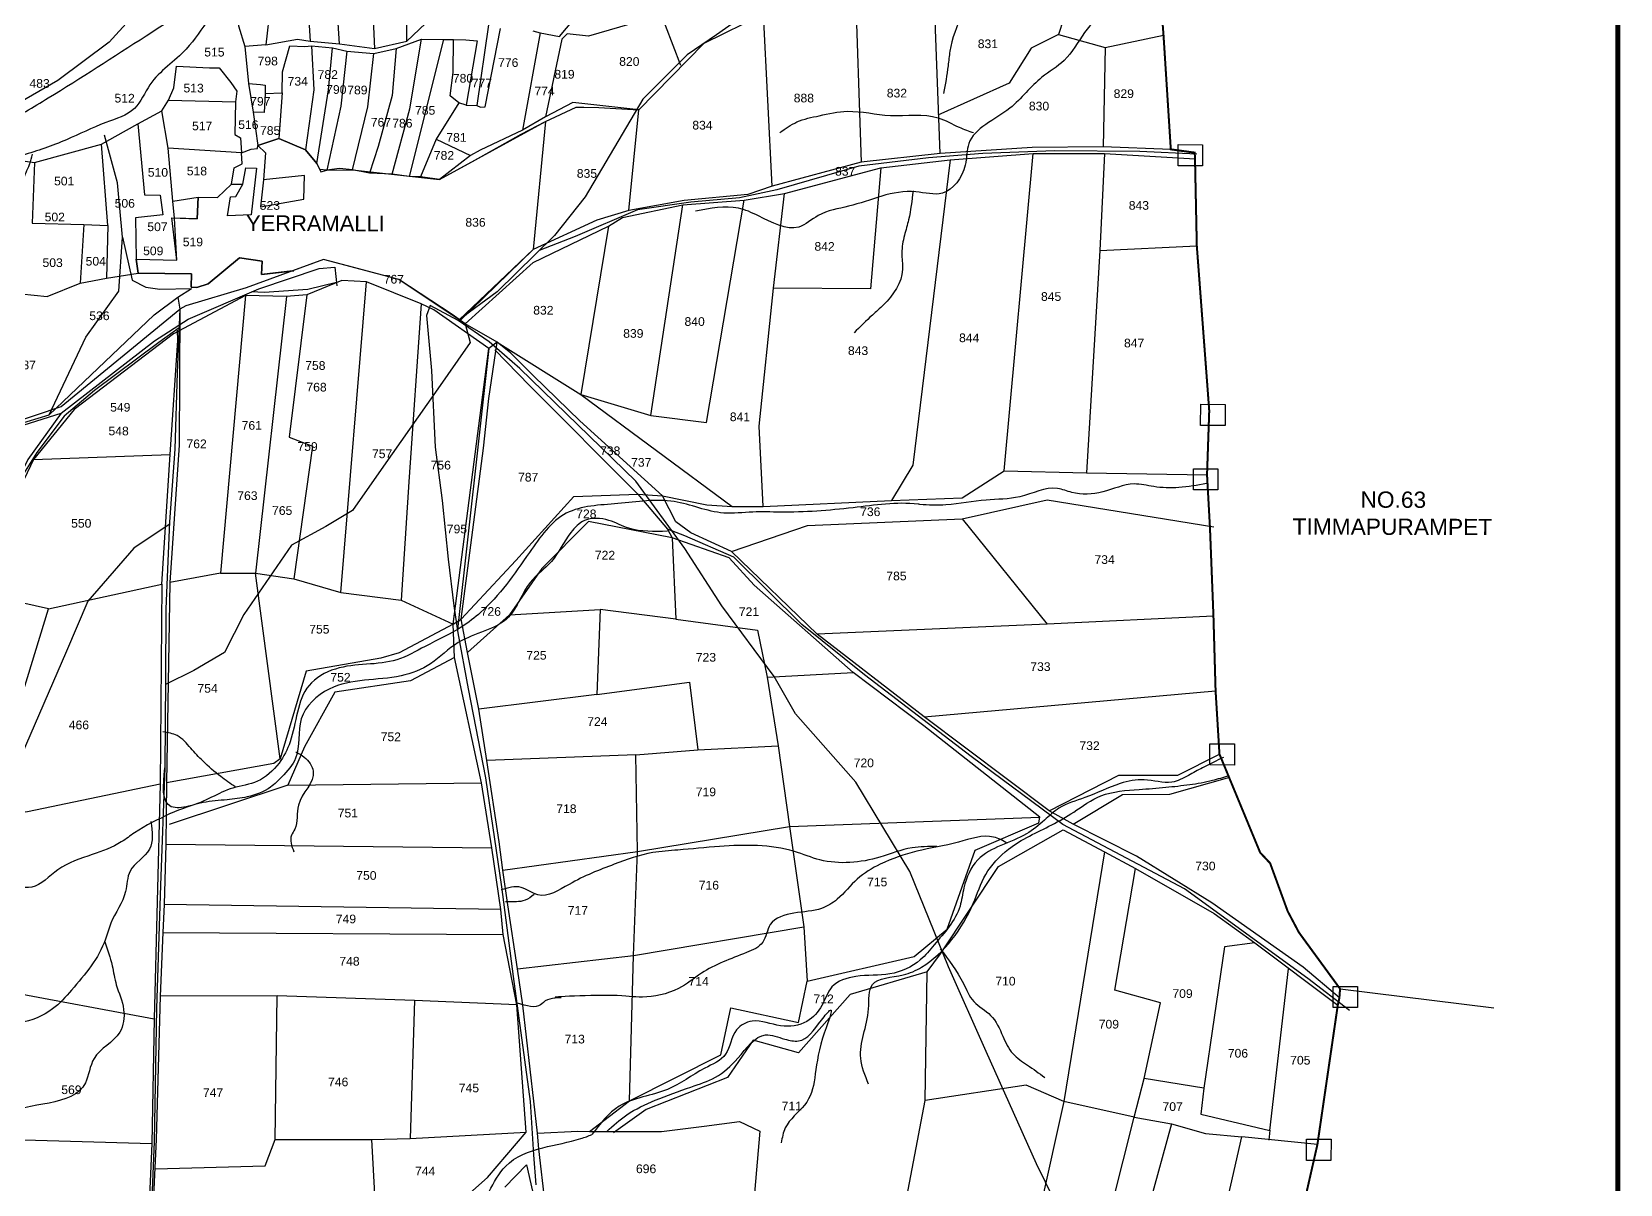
# Model space of a CAD drawing. Header units: inches. Extents: x 203305 to 209081, y 1595524 to 1601295.
# Drawn here: x 206705 to 209081, y 1597971 to 1599696 of the extents above; entities that cross this region are included whole.
import ezdxf

# ---------------------------------------------------------------- set-up
doc = ezdxf.new("R2010")
doc.units = ezdxf.units.IN
doc.header["$LTSCALE"] = 15
doc.header["$MEASUREMENT"] = 0
for name, color, linetype in [('BOUNDRY STONES', 240, 'Continuous'), ('PLOTS', 7, 'Continuous'), ('PLOTS NO', 7, 'Continuous'), ('ROADS', 1, 'Continuous'), ('STREAMS', 4, 'Continuous'), ('TEXT', 1, 'Continuous'), ('VILLAGE BOUNDRY', 5, 'Continuous')]:
    doc.layers.add(name, color=color, linetype=linetype)
doc.styles.get("Standard").update_dxf_attribs({"font": 'arial.ttf'})

msp = doc.modelspace()

# ---------------------------------------------------------------- linework, layer by layer
at = {"color": 5, "const_width": 7.28}
msp.add_lwpolyline([(203308.2, 1600797.1), (209077.4, 1600797.1), (209077.4, 1595528), (203308.2, 1595528)], close=True, dxfattribs=at)
at = {"layer": 'BOUNDRY STONES'}
for points in [[(208419.7, 1599526.8), (208456.3, 1599526.7), (208456.3, 1599495.1), (208419.6, 1599495.2)], [(208453.4, 1599138.2), (208490, 1599138.1), (208489.9, 1599106.5), (208453.3, 1599106.6)], [(208442.6, 1599041.9), (208479.2, 1599041.8), (208479.2, 1599010.2), (208442.5, 1599010.3)], [(208467.2, 1598630.1), (208503.8, 1598630), (208503.8, 1598598.4), (208467.1, 1598598.5)], [(208651.5, 1598267.1), (208688.1, 1598267), (208688, 1598235.4), (208651.4, 1598235.5)], [(208611.7, 1598038.5), (208648.4, 1598038.4), (208648.3, 1598006.8), (208611.7, 1598006.9)]]:
    msp.add_lwpolyline(points, close=True, dxfattribs=at)
at = {"layer": 'PLOTS'}
for points in [[(208208, 1600295.3), (208091.8, 1600168.1), (207951.7, 1600014), (207848.7, 1599961.2), (207704.6, 1599956.5), (207676.9, 1599953.1), (207594.7, 1599925.7), (207495.2, 1599909.3), (207442.2, 1599914.5), (207370.9, 1599921.8), (207310.9, 1599925.2), (207144, 1599912.4), (207095.9, 1599835.5), (207088.7, 1599824.9), (207080.2, 1599813.9), (207068, 1599790.1), (207055, 1599676.3), (207023.4, 1599673.8)], [(207025.7, 1599986.7), (207023.4, 1599931.1), (207015.8, 1599759.6), (207013.9, 1599704.6), (207023.4, 1599673.8), (207028.8, 1599618.3), (207035.8, 1599575.2), (207042.9, 1599525.7), (207054.3, 1599514.7), (207051.6, 1599474.1), (207046.7, 1599433.7), (207111.5, 1599445.3), (207112.5, 1599480.7), (207051.6, 1599474.1)], [(207671.5, 1599903.1), (207694.2, 1599855), (207721.4, 1599723.2), (207615, 1599711.6), (207537.4, 1599689.3), (207505.6, 1599692.6), (207497.8, 1599684.6), (207473.1, 1599568.4)], [(207266, 1599681.5), (207265.1, 1599846.2)], [(207894.3, 1599856), (207899.1, 1599788.7), (207936, 1599782.1), (207945.4, 1599500.5)], [(207112.4, 1599823.2), (207121, 1599681.5)], [(207165, 1599677.4), (207155.4, 1599824.9)], [(207210.6, 1599823.9), (207217.4, 1599670.7)], [(207454.4, 1599697.1), (207465.5, 1599694.2), (207494.3, 1599688.4), (207552.3, 1599757.9)], [(207799.2, 1599721.9), (207710.3, 1599678.1), (207612.7, 1599579), (207514.4, 1599590), (207473.1, 1599568.4), (207438.7, 1599548.6), (207375.3, 1599518.4), (207361.2, 1599510.5), (207314.8, 1599474.5), (207286.3, 1599478.5), (207269.1, 1599479.2), (207243.7, 1599482.6), (207210.1, 1599484.3), (207184.3, 1599489.3), (207165.1, 1599491.2), (207146, 1599488.8), (207135.6, 1599489.7), (207131.3, 1599498.5), (207114.4, 1599519.2), (207074.3, 1599535.8), (207042.9, 1599525.7)], [(207812.2, 1599464.7), (207799.2, 1599721.9)], [(208063.5, 1599513.4), (208055.9, 1599725.6), (207932.3, 1599716.8)], [(208255.7, 1599737.5), (208240.6, 1599691.4), (208310.6, 1599672.2), (208397.8, 1599690.6)], [(207055, 1599676.3), (207102.1, 1599684.4), (207121, 1599681.5), (207165, 1599677.4), (207217.4, 1599670.7), (207266, 1599681.5), (207303.1, 1599716.8)], [(207387.9, 1599706.1), (207370.7, 1599585.4), (207376.1, 1599582.8), (207382.8, 1599583.5), (207406.1, 1599700.7)], [(207054, 1599603.5), (207079.5, 1599604.1), (207079.9, 1599635.8), (207090.6, 1599674.5), (207113.4, 1599673.5), (207123.4, 1599674.8), (207154.5, 1599671.4), (207176, 1599666.7), (207216.7, 1599663.3), (207249.9, 1599670.8), (207288, 1599684.6), (207320.5, 1599684.3), (207335.8, 1599684.2), (207354, 1599683.5), (207371.2, 1599682.2), (207354.7, 1599585.6), (207370.7, 1599585.4)], [(207123.4, 1599674.8), (207126.6, 1599608.6), (207114.4, 1599519.2)], [(207243.7, 1599482.6), (207270.2, 1599580.3), (207288, 1599684.6)], [(207320.5, 1599684.3), (207269.1, 1599479.2)], [(207354.7, 1599585.6), (207343.5, 1599589.2), (207330.6, 1599599.9), (207335.3, 1599634.6), (207335.8, 1599684.2)], [(207465.5, 1599694.2), (207438.7, 1599548.6)], [(208240.6, 1599691.4), (208199.9, 1599671.1), (208167, 1599618.6), (208060.3, 1599570.8)], [(208310.6, 1599672.2), (208307.3, 1599523.6)], [(207131.3, 1599498.5), (207148.4, 1599608.9), (207154.5, 1599671.4)], [(207176, 1599666.7), (207167.3, 1599584.2), (207146, 1599488.8)], [(207184.3, 1599489.3), (207207.7, 1599583.1), (207216.7, 1599663.3)], [(207249.9, 1599670.8), (207243.8, 1599600.4), (207222.8, 1599524.2), (207210.1, 1599484.3)], [(206691.5, 1599502.3), (206708.6, 1599500), (206809.3, 1599527.3), (206829.7, 1599538.8), (206863.3, 1599557.8), (206899.2, 1599577.5), (206909.5, 1599593.2), (206917.4, 1599611.9), (206921.1, 1599644.4), (206970.4, 1599641.7), (206984.9, 1599641.7), (207002.6, 1599619.9), (207011.4, 1599606.8), (207009.7, 1599590.7), (207008.4, 1599541.8), (207017, 1599536.9), (207018.4, 1599514.7), (207033, 1599519.8), (207042.5, 1599521), (207042.9, 1599525.7)], [(207028.8, 1599618.3), (207046.7, 1599616.7), (207053.7, 1599616), (207054, 1599603.5), (207052.3, 1599574.7), (207035.8, 1599575.2)], [(207079.5, 1599604.1), (207074.3, 1599535.8)], [(206861.1, 1599355.6), (206921.8, 1599354), (206918.5, 1599416.6), (206916, 1599442.2), (206908.7, 1599521.6), (206899.2, 1599577.5)], [(206909.5, 1599593.2), (207009.7, 1599590.7)], [(207343.5, 1599589.2), (207309.6, 1599534.9), (207286.3, 1599478.5)], [(207314.8, 1599474.5), (207368.3, 1599504), (207436.9, 1599542.3), (207473.1, 1599561.5), (207518.9, 1599582.6), (207530.8, 1599582.8), (207553.1, 1599582.5), (207612.7, 1599579)], [(207597.9, 1599428.4), (207612.7, 1599579)], [(206863.3, 1599557.8), (206873.4, 1599451.5), (206897, 1599451.4), (206900.9, 1599421.8), (206859.8, 1599417.4), (206861.1, 1599355.6), (206864, 1599334.4)], [(207473.1, 1599561.5), (207454.9, 1599369.7)], [(207309.6, 1599534.9), (207361.2, 1599510.5)], [(206708.6, 1599500), (206705.2, 1599409.2), (206782.5, 1599407.5), (206818.6, 1599406), (206809.3, 1599527.3)], [(207018.4, 1599514.7), (206908.7, 1599521.6)], [(206953.7, 1599448.2), (206982.8, 1599447.6), (207003.4, 1599467.6), (207007.5, 1599492.3), (207019.6, 1599497.8), (207018.4, 1599514.7)], [(208408.7, 1599519.7), (208307.3, 1599523.6), (208201.4, 1599522.7), (208063.5, 1599513.4), (207945.4, 1599500.5), (207812.2, 1599464.7), (207776, 1599452.4), (207680.5, 1599443), (207597.9, 1599428.4), (207550.2, 1599413.7), (207454.9, 1599369.7), (207344.1, 1599261.9)], [(207353.3, 1599258.4), (207454.7, 1599350.6), (207567.3, 1599405), (207588.6, 1599417.9), (207678.7, 1599436.9), (207770.7, 1599443.7), (207830.9, 1599453.4), (207975.1, 1599492.3), (208078.6, 1599503.8), (208202.9, 1599513.5), (208309.7, 1599513.6), (208444.9, 1599505.6)], [(208159.5, 1599038.5), (208202.9, 1599513.5)], [(208309.7, 1599513.6), (208302.7, 1599368.2), (208282.4, 1599035.6)], [(207003.4, 1599467.6), (207020.5, 1599467.7), (207025.1, 1599492.2), (207041.1, 1599491.7), (207032.9, 1599421.5), (206997.3, 1599420.1), (207001.9, 1599448.7), (207009.9, 1599449.2), (207020.5, 1599467.7)], [(207975.1, 1599492.3), (207959.6, 1599311), (207814.4, 1599312)], [(208078.6, 1599503.8), (208022.6, 1599047.2), (207990.9, 1598994.1)], [(206382, 1599481.5), (206378, 1599472), (206388.2, 1599413.1), (206411.2, 1599284.5), (206463.8, 1599278.6), (206595.9, 1599291.3), (206650, 1599305.6), (206669.6, 1599305.6), (206727.6, 1599299.4), (206777.2, 1599319.5), (206816.3, 1599327), (206864, 1599334.4), (206943.8, 1599333.6), (206943.4, 1599313.7), (206951.9, 1599313), (206968.5, 1599318.4), (207015.4, 1599357.3), (207049.5, 1599352.3), (207048.5, 1599332.4), (207097, 1599338)], [(206916, 1599442.2), (206953.7, 1599448.2), (206952.1, 1599415.6), (206918.5, 1599416.6)], [(207401, 1599231), (207526.1, 1599152.8), (207630.7, 1599121.4), (207713.9, 1599111.2), (207770.7, 1599443.7)], [(207630.7, 1599121.4), (207678.7, 1599436.9)], [(207799, 1598985.4), (207793, 1599105.4), (207814.4, 1599312), (207830.9, 1599453.4)], [(206782.5, 1599407.5), (206777.2, 1599319.5)], [(206818.6, 1599406), (206816.3, 1599327)], [(207567.3, 1599405), (207526.1, 1599152.8)], [(208302.7, 1599368.2), (208447.6, 1599375.4)], [(205523.5, 1598688.5), (205684.7, 1598757.2), (205742.6, 1598780.4), (205866.2, 1598821.7), (206030.7, 1598885.9), (206061.5, 1598898.9), (206077.3, 1598901), (206278, 1598949.5), (206351.9, 1598968.2), (206378.1, 1598970.1), (206441.5, 1598976.7), (206467.6, 1599022.8), (206516.5, 1599046.6), (206645.3, 1599092.5), (206748.5, 1599124.9), (206888.3, 1599233), (206938.5, 1599265.6), (207044.2, 1599311.2), (207134.5, 1599341.6), (207158.1, 1599343.6), (207161.1, 1599315.3)], [(207472.9, 1597942.5), (207463.4, 1598023.9), (207461.4, 1598047.4), (207439.5, 1598239.2), (207431.2, 1598293.7), (207417.1, 1598389.1), (207409.5, 1598441), (207404.2, 1598483.4), (207385.7, 1598605.2), (207373.7, 1598682.2), (207356.6, 1598767), (207347.3, 1598816.5), (207380.5, 1599072.8), (207388.5, 1599146.7), (207401, 1599231), (207353.3, 1599258.4), (207333.6, 1599272.4), (207254, 1599325.2), (207176.9, 1599345.6), (207141.1, 1599354.7), (207025.5, 1599312.6), (206935.4, 1599285.7), (206926.3, 1599280.8), (206925, 1599077.2), (206911.5, 1598871.4), (206906.5, 1598571.8), (206905.2, 1598480.1), (206902.9, 1598389.7), (206900.7, 1598347.7), (206896.8, 1598252.8), (206891, 1598038.3), (206882.5, 1597858.2)], [(207294, 1597899.7), (207386.5, 1597981.1), (207444.4, 1598049.2), (207430.2, 1598239.8), (207409.8, 1598345.1), (207406.5, 1598382.4), (207392.9, 1598474.4), (207377.5, 1598571.8), (207337.2, 1598759.1), (207335.3, 1598809.4), (207388.3, 1599221.9), (207306.3, 1599279.8), (207287.5, 1599288.4), (207205.7, 1599321.5), (207168.5, 1599323.7), (207116, 1599302.1), (207085.7, 1599299.6), (207024.6, 1599300.8), (206916.8, 1599243.5), (206768.4, 1599130.5), (206707.5, 1599055.7), (206679.4, 1598996.8)], [(207160.5, 1599320.4), (207117.5, 1599310), (207052.5, 1599305.7), (207033.6, 1599306.4)], [(207167.1, 1598856.8), (207205.7, 1599321.5)], [(207024.6, 1599300.8), (206987.1, 1598885.7), (206911.5, 1598871.4)], [(207085.7, 1599299.6), (207039.2, 1598885.4)], [(207116, 1599302.1), (207089.8, 1599088.8), (207124.8, 1599075.5), (207097, 1598877.2)], [(205526.3, 1598704.7), (205674.2, 1598768), (205752.5, 1598797.2), (206018.4, 1598902.7), (206062.5, 1598917.2), (206249.7, 1598959.8), (206326.9, 1598976.2), (206343.9, 1598977.6), (206393.6, 1598990.6), (206532.2, 1599068.2), (206673.6, 1599109.6), (206748.9, 1599134.8), (206926.3, 1599280.8)], [(207287.5, 1599288.4), (207268.6, 1599022.1), (207257.1, 1598845.1)], [(206172.1, 1597997.7), (206214.8, 1598029.3), (206220.2, 1598098.8), (206268.1, 1598096.8), (206328.9, 1598300.1), (206403.2, 1598284.4), (206462, 1598270.2), (206489.8, 1598358.1), (206553.6, 1598507.2), (206601.2, 1598593.6), (206653.7, 1598584.1), (206729.7, 1598832.1), (206899.5, 1598869.1), (206912, 1599063), (206923.1, 1599233.8), (206922.7, 1599248.9)], [(208660.9, 1598250), (208606.9, 1598295.9), (208470.1, 1598392), (208357.6, 1598462.2), (208262.5, 1598509.9), (208226.8, 1598530), (208039.7, 1598670.5), (207879.6, 1598794.1), (207751.4, 1598918.2), (207690.9, 1598945.8), (207668.1, 1598962.2), (207648.1, 1599001.4), (207524.4, 1599113.3), (207455.3, 1599180.8), (207421.3, 1599214.7), (207401, 1599231)], [(206987.1, 1598885.7), (207039.2, 1598885.4), (207097, 1598877.2), (207167.1, 1598856.8), (207257.1, 1598845.1), (207335.3, 1598809.4), (207347.3, 1598816.5), (207428.8, 1598904.6), (207515.7, 1599000.1), (207611.6, 1599003.8), (207449.3, 1599166.5), (207397.5, 1599219.5)], [(207526.1, 1599152.8), (207752.5, 1598985.5)], [(206748.5, 1599124.9), (206699, 1599055.4), (206641.1, 1598940), (206626.9, 1598918.3), (206567.2, 1598857.1), (206521.4, 1598793.2), (206438.2, 1598721.4), (206317.4, 1598631.6)], [(206707.5, 1599055.7), (206912, 1599063)], [(207611.6, 1599003.8), (207648.1, 1599001.4), (207714.5, 1598987.7), (207752.5, 1598985.5), (207799, 1598985.4), (207990.9, 1598994.1), (208096.4, 1598998.3), (208159.5, 1599038.5), (208282.4, 1599035.6), (208462.9, 1599032.7)], [(207611.6, 1599003.8), (207656, 1598951.6), (207662.7, 1598938.6), (207668.3, 1598816.8), (207554.8, 1598831.1), (207549.9, 1598703.9), (207688.8, 1598722.2)], [(207751.4, 1598918.2), (207865.4, 1598956.8), (208096.4, 1598966.6), (208223.7, 1598995.5), (208473.2, 1598954.8)], [(207662.7, 1598938.6), (207537.7, 1598963), (207467.9, 1598892.5), (207419.6, 1598823.2), (207356.6, 1598767)], [(208096.4, 1598966.6), (208223.9, 1598809)], [(207409.5, 1598441), (207610.9, 1598469.3), (207838.3, 1598506.7), (208212.7, 1598520.5), (208039.2, 1598657), (207933.6, 1598737.1), (207785.2, 1598867.5), (207747.9, 1598908.7), (207662.7, 1598938.6)], [(206729.7, 1598832.1), (206583.3, 1598864.9)], [(206899.5, 1598869.1), (206896.6, 1598569.9), (206888, 1598218.6), (206884.4, 1598032.1), (206876, 1597839.6), (206870.6, 1597749.4), (206859.4, 1597739.1), (206746.8, 1597743.2), (206715.6, 1597747.9), (206621.8, 1597755.4)], [(207076.3, 1598607.7), (207039.2, 1598885.4)], [(207419.6, 1598823.2), (207554.8, 1598831.1)], [(207668.3, 1598816.8), (207790.5, 1598800.4), (207804.9, 1598730), (207821.2, 1598627.2), (207838.3, 1598506.7), (207859.7, 1598356.3), (207864.8, 1598274.9)], [(208472.5, 1598821.1), (208223.9, 1598809), (207879.6, 1598794.1)], [(207335.3, 1598809.4), (207254.5, 1598766.4), (207227, 1598758.5), (207115, 1598738.9), (207076.3, 1598607.7), (207067.1, 1598600.9)], [(207337.2, 1598759.1), (207271.3, 1598724.3), (207158.2, 1598707.5), (207112.7, 1598625.7), (207087.9, 1598568.1), (206910.2, 1598509.4)], [(207688.8, 1598722.2), (207701.3, 1598621.2)], [(207804.9, 1598730), (207933.6, 1598737.1)], [(207549.9, 1598703.9), (207373.7, 1598682.2)], [(208039.7, 1598670.5), (208475.7, 1598709.5)], [(207599.1, 1598095.9), (207605.1, 1598313.2), (207610.9, 1598469.3), (207608.2, 1598613.7), (207701.3, 1598621.2), (207821.2, 1598627.2)], [(207608.2, 1598613.7), (207385.7, 1598605.2)], [(208226.8, 1598530), (208331.2, 1598583.2), (208419.1, 1598583.5), (208481.5, 1598614.7)], [(207067.1, 1598600.9), (206906.5, 1598571.8)], [(208262.5, 1598509.9), (208336.2, 1598554.5), (208407.4, 1598554.6), (208496.9, 1598580.1)], [(206896.6, 1598569.9), (206698.4, 1598528.6), (206553.6, 1598507.2)], [(207087.9, 1598568.1), (207377.5, 1598571.8)], [(207461.4, 1598047.4), (207521.5, 1598050.7), (207539.1, 1598050.1), (207599.1, 1598095.9), (207735.7, 1598164.8), (207750.5, 1598235), (207851.9, 1598213.2), (207864.8, 1598274.9), (208024.9, 1598312.1), (208074.1, 1598352.6), (208115.8, 1598470.9), (208211.3, 1598511.9), (208212.7, 1598520.5)], [(208029.9, 1597332.6), (208054.9, 1597461.5), (208059.3, 1597529.8), (208072.2, 1597629.2), (208118.2, 1597859.5), (208040.1, 1597874), (208000.3, 1597881.6), (208041.4, 1598096.3), (208044.1, 1598288.9), (208064.1, 1598315.9), (208151.1, 1598446.6), (208247.5, 1598501.3), (208309.4, 1598468.8), (208356.1, 1598443.8), (208473.4, 1598376.1), (208534.2, 1598332.5), (208658.5, 1598239.1)], [(206905.2, 1598480.1), (207392.9, 1598474.4)], [(208309.4, 1598468.8), (208248.7, 1598095.1), (208144.5, 1597624.9)], [(208239.5, 1597617.9), (208354.1, 1598071.4), (208368.8, 1598129.5), (208393.1, 1598242.6), (208324.8, 1598261.7), (208356.1, 1598443.8)], [(206318.4, 1598413.2), (206489.8, 1598358.1), (206669, 1598259.8), (206888, 1598218.6)], [(207406.5, 1598382.4), (206902.9, 1598389.7)], [(206900.7, 1598347.7), (207409.8, 1598345.1)], [(207431.2, 1598293.7), (207605.1, 1598313.2), (207859.7, 1598356.3)], [(208534.2, 1598332.5), (208489, 1598326.6), (208458.1, 1598114.9), (208453.4, 1598076.2), (208556.7, 1598051.7), (208584.6, 1598293.7)], [(208044.1, 1598288.9), (207929.2, 1598255.2), (207851.5, 1598167.7), (207783.9, 1598186.5), (207745.5, 1598130.7), (207623.9, 1598083), (207575.2, 1598048.3)], [(207430.2, 1598239.8), (207277.3, 1598246), (207071.9, 1598252.9), (206896.8, 1598252.8)], [(207068.7, 1598038.2), (207071.9, 1598252.9)], [(207277.3, 1598246), (207270.8, 1598039.5)], [(208458.1, 1598114.9), (208368.8, 1598129.5)], [(208354.1, 1598071.4), (208248.7, 1598095.1), (208192.1, 1598119.3), (208041.4, 1598096.3)], [(207539.1, 1598050.1), (207646.9, 1598049.9), (207710.8, 1598057.9), (207763.7, 1598065.1), (207793.8, 1598050.4), (207780.9, 1597899.9), (207790.1, 1597773.5), (207792, 1597662.4), (207780.8, 1597577.1), (207771.2, 1597548.7), (207723.4, 1597405.8), (207670.8, 1597420.9)], [(208409.8, 1598061.4), (208376.3, 1597939.7), (208298.4, 1597616.2)], [(208354.1, 1598071.4), (208409.8, 1598061.4), (208460.7, 1598047.2), (208514.9, 1598042.3)], [(206640.4, 1598039.3), (206884.4, 1598032.1)], [(207212.9, 1598038.3), (207220.4, 1597901.9), (207208.8, 1597880.2), (206882.5, 1597858.2)], [(206889.1, 1597994.4), (207054, 1597998.9), (207068.7, 1598038.2), (207212.9, 1598038.3), (207270.8, 1598039.5), (207444.4, 1598049.2)], [(208416.4, 1597608.4), (208514.9, 1598042.3)], [(208628, 1598030.5), (208514.9, 1598042.3)], [(208556.8, 1598052.1), (208555.5, 1598036.9)], [(207412.4, 1597967), (207444.9, 1598000.2), (207459, 1597939)]]:
    msp.add_lwpolyline(points, dxfattribs=at)
at = {"layer": 'PLOTS NO'}
msp.add_lwpolyline([(206982.8, 1599447.6), (207003.4, 1599467.6), (207007.5, 1599492.3), (207019.6, 1599497.8), (207018.4, 1599514.7), (207033, 1599519.8), (207042.5, 1599521), (207042.9, 1599525.7), (207074.3, 1599535.8), (207114.4, 1599519.2), (207131.3, 1599498.5), (207137.2, 1599486), (207146, 1599488.8), (207184.3, 1599489.3), (207314.8, 1599474.5), (207473.1, 1599561.5), (207454.9, 1599369.7), (207344.3, 1599264.8), (207254, 1599325.2), (207141.1, 1599354.7), (207094.6, 1599337.8), (207048.5, 1599332.4), (207049.5, 1599352.3), (207015.4, 1599357.3), (206968.5, 1599318.4), (206951.9, 1599313), (206943.4, 1599313.7), (206943.8, 1599333.6), (206943.8, 1599333.6), (206864, 1599334.4), (206861.1, 1599355.6), (206921.8, 1599354), (206914.2, 1599417), (206952.1, 1599415.6), (206953.7, 1599448.2), (206982.8, 1599447.6)], dxfattribs=at)
at = {"layer": 'ROADS'}
for points in [[(207700.5, 1600184.4), (207697.6, 1600036.1), (207708.7, 1599955.2), (207702.3, 1599897.9), (207682.1, 1599838.2), (207666.5, 1599780.5), (207653.5, 1599732), (207652.5, 1599705.3), (207675, 1599645.8)], [(206814.7, 1599975.1), (206877.5, 1599814.8), (206892.1, 1599793.9), (206903.8, 1599779.5), (206886.5, 1599752.9), (206820.5, 1599680.1), (206743.9, 1599622.8), (206668, 1599578.9), (206543.7, 1599514.1), (206460.9, 1599483.2), (206404, 1599454.3)], [(207779.6, 1599726.6), (207729.1, 1599691), (207685.3, 1599661.1), (207618.8, 1599595), (207532.7, 1599448.6), (207486.7, 1599391), (207400.8, 1599306.7), (207342.8, 1599263.7), (207300.9, 1599285.9), (207295.2, 1599271.2), (207302.9, 1599189), (207308.4, 1599074.1), (207318.9, 1598994.1), (207327.8, 1598906.3), (207336.1, 1598836.5), (207342.3, 1598796.5), (207357.4, 1598712.6), (207383.7, 1598579.3), (207407.2, 1598416.2), (207425, 1598281.8), (207450.1, 1598094.8), (207455.2, 1598015.3), (207458.7, 1597970.3)], [(206731, 1599122.7), (206785.4, 1599238.5), (206835.1, 1599307.6), (206840.6, 1599388.2), (206833.1, 1599469.8), (206813.7, 1599540.7)], [(208447.6, 1599512.6), (208362.3, 1599516.3), (208235.3, 1599517.4), (208127.5, 1599513.7), (208046.4, 1599507), (207941.8, 1599494.4), (207819.4, 1599459), (207763.5, 1599447), (207690.6, 1599440.9), (207610.8, 1599429), (207517.6, 1599389.5), (207463.6, 1599368.4)], [(206840.6, 1599388.2), (206855, 1599324.2), (206875.6, 1599313.7), (206896.3, 1599310.5), (206943.5, 1599311.5)], [(205170.7, 1598636.8), (205184.9, 1598659.6), (205246.6, 1598657.3), (205344.5, 1598663.4), (205489.4, 1598690.6), (205574, 1598715.1), (205725.5, 1598782.6), (205886.3, 1598840.9), (206049.9, 1598905.7), (206150, 1598930.7), (206308.2, 1598965.2), (206391.8, 1598977.2), (206475.7, 1599032.2), (206565.7, 1599072.5), (206731, 1599122.7), (206803.7, 1599191.6), (206887.9, 1599272.2), (206923.2, 1599298.3), (206943.5, 1599311.5)], [(206923.2, 1599298.3), (206926.3, 1599280.8), (206922.2, 1599185.9), (206918.7, 1599071.3), (206910.6, 1598962.2), (206905.5, 1598832.1), (206905, 1598727.1), (206904, 1598594.2), (206897.3, 1598418.5), (206891.2, 1598234.2), (206887.9, 1598035), (206882.9, 1597912.9), (206877.1, 1597800.3), (206872.6, 1597747.2), (206869.1, 1597738.2), (206781.9, 1597629), (206756.4, 1597586.5), (206699.9, 1597649.9)], [(206925.3, 1599252.4), (206895, 1599230.8), (206798.4, 1599159.1), (206753.3, 1599120.6), (206712.2, 1599066), (206682.6, 1599018.4), (206656.7, 1598959.1), (206629, 1598914.6), (206589.1, 1598873.8), (206556.6, 1598836.3), (206520.2, 1598786.2), (206463, 1598739.9), (206408.3, 1598693.9), (206320, 1598634.6)], [(207353.3, 1599258.4), (207360.6, 1599230.6), (207308.6, 1599156.5), (207230.7, 1599045.6), (207184.6, 1598979.1), (207144.6, 1598955.6), (207093.2, 1598927.6), (207021.9, 1598823.6), (206993.1, 1598767), (206947.2, 1598740), (206905, 1598719.1)], [(208472.8, 1597408.9), (208373.9, 1597612.4), (208350.4, 1597747.8), (208288.6, 1597837.2), (208207.9, 1598001.5), (208132.5, 1598169.8), (208076.2, 1598296.6), (208018.2, 1598439.3), (207937.3, 1598572.6), (207847.2, 1598675.3), (207815.4, 1598731), (207737.2, 1598836.9), (207681.5, 1598922.3), (207608.5, 1599023.1), (207434.8, 1599191.8), (207388.9, 1599231.6), (207342.8, 1599263.7)], [(207401, 1599231), (207388.3, 1599221.9), (207341.6, 1598801.4)], [(206910.2, 1598958.3), (206857.6, 1598922.8), (206788.4, 1598843.6), (206756.9, 1598768.7), (206689, 1598612.1), (206655.6, 1598550.7), (206636.2, 1598516), (206584.6, 1598390.5), (206562.2, 1598340.4), (206557.6, 1598313.6), (206580.4, 1598267.2), (206600.6, 1598206.7), (206576.6, 1598121.9), (206533.6, 1598038), (206467.1, 1598026.2), (206414.8, 1598007.5), (206384.3, 1597991.2), (206369, 1597935.4), (206348.7, 1597889.5), (206343, 1597877.1)], [(208676, 1598230.9), (208613.8, 1598279), (208429.1, 1598413.2), (208247.3, 1598509.3), (208110.2, 1598611.1), (207950.6, 1598733.6), (207856.8, 1598808.8), (207754.9, 1598909.6), (207681.9, 1598941.4), (207656, 1598951.6)]]:
    msp.add_lwpolyline(points, dxfattribs=at)
at = {"layer": 'STREAMS'}
for points in [[(208182.9, 1600292.6), (208157.2, 1600260.1), (208117.2, 1600219.1), (208014.2, 1600123.5), (207904.3, 1600040.6), (207853.5, 1600024.8), (207774.4, 1600006.6), (207720.4, 1599981), (207642.6, 1599966.5), (207551.3, 1599943.5), (207477.7, 1599922.9), (207398.1, 1599939), (207304, 1599939.7), (207226.8, 1599934.4), (207160.6, 1599923.5), (207115.8, 1599915), (207086.9, 1599858.2), (207059.8, 1599806.8), (206970.7, 1599715.4), (206935.7, 1599669.6), (206881.6, 1599616.4), (206858.3, 1599581), (206815.3, 1599559.7), (206756.5, 1599534.1), (206690.9, 1599511), (206633.3, 1599495.9), (206562, 1599470.7), (206460.8, 1599436.1), (206394.6, 1599414.8), (206383.5, 1599374.5), (206379.8, 1599350.6), (206369.9, 1599313.3), (206335.5, 1599278.5), (206266.8, 1599248), (206195, 1599204.6), (206163.1, 1599190), (206115.8, 1599161.3), (206091.9, 1599132), (206082, 1599091), (206078.2, 1599044.5), (206063.4, 1599017), (206037, 1598987.4), (206031.3, 1598936.6), (206041.1, 1598909.6), (206028.1, 1598870.5), (206009.7, 1598843), (205991.8, 1598789.8), (205974.6, 1598771.4), (205947.6, 1598773.3), (205921.9, 1598769.7), (205887.9, 1598721.1), (205876.2, 1598681.4), (205866.9, 1598641.6), (205841.1, 1598619.6), (205819.1, 1598629.5), (205786.6, 1598608.7), (205765.1, 1598588), (205718.5, 1598563.6), (205673.6, 1598560.3), (205614.7, 1598499.3), (205576.7, 1598489.6), (205542.9, 1598473.1)], [(203972.7, 1598365.9), (204022.7, 1598368.2), (204062.4, 1598389.4), (204121, 1598402.1), (204164.3, 1598419), (204245.5, 1598437.7), (204326.7, 1598461.3), (204363.4, 1598511.8), (204433.9, 1598606.4), (204471.9, 1598690.4), (204509.3, 1598773.2), (204534.5, 1598834.9), (204568.8, 1598890.3), (204602.5, 1598931.7), (204669.7, 1598986.4), (204726.7, 1599017), (204798.2, 1599071.7), (204872, 1599095.9), (204955, 1599104.2), (205055.7, 1599115), (205131.3, 1599106.8), (205208, 1599125.2), (205275.8, 1599182.3), (205322.3, 1599207.8), (205358.9, 1599230.3), (205430.9, 1599241.1), (205512.1, 1599259.8), (205603.6, 1599273.5), (205676.2, 1599283.7), (205732.4, 1599301.9), (205836.5, 1599347.5), (205929.8, 1599349.8), (206011.6, 1599373.3), (206122.6, 1599390.7), (206205.7, 1599413.7), (206302.7, 1599431.1), (206366.2, 1599446.8), (206445.9, 1599468.1), (206583.9, 1599511.1), (206662.1, 1599556), (206729.3, 1599596.6), (206876, 1599689.8), (206972.6, 1599769.4), (207014.2, 1599846.1), (207071.3, 1599926.7), (207095.8, 1599952.8), (207151.3, 1599980.7), (207234.4, 1600006.7), (207325.3, 1600018.7), (207399.1, 1600019.1), (207452.8, 1600019.6), (207498.6, 1600045.1), (207624, 1600076.7), (207713.8, 1600120.4), (207782.8, 1600164.1), (207825.6, 1600189), (207911.1, 1600227.2), (207942.2, 1600245.4), (208007, 1600269), (208022.9, 1600283.6)], [(208348.8, 1599927.7), (208283.5, 1599908.6), (208252.3, 1599904), (208227.7, 1599900.1), (208198.3, 1599867.6), (208161.7, 1599826.5), (208126.3, 1599772.8), (208096.9, 1599721.7), (208078.2, 1599666.6), (208075.5, 1599644.7), (208068.7, 1599603.5)], [(208390.3, 1599774.7), (208314.4, 1599730.4), (208279.8, 1599694.6), (208249.1, 1599652.8), (208215.8, 1599627.6), (208167.8, 1599581.2), (208106.5, 1599528.3), (208101, 1599495.9), (208067, 1599454.1), (208027.1, 1599456.2), (207926.7, 1599434.5), (207881.4, 1599420.7), (207852.1, 1599403.5), (207791.7, 1599420.2), (207761.8, 1599431.6), (207697.9, 1599427.1)], [(207823.9, 1599544.8), (207849.4, 1599560.7), (207882.8, 1599570), (207925, 1599576.6), (207989.2, 1599570.4), (208060.8, 1599566.9), (208092.2, 1599552.8), (208113.6, 1599544.7)], [(206615.2, 1598947), (206642.8, 1598983.5), (206645.4, 1599005.8), (206656.9, 1599025.3), (206662.3, 1599064.3), (206667.1, 1599120.7), (206644.6, 1599163.2), (206635.4, 1599200.4), (206654.2, 1599281), (206656.4, 1599334), (206678.4, 1599376.5), (206691.1, 1599429.5), (206691.9, 1599473.3), (206701.3, 1599497.2), (206705.9, 1599512.5)], [(208023.1, 1599457.5), (208016.4, 1599414.4), (208010.3, 1599391.1), (208006.3, 1599364.6), (208007.5, 1599340), (207978.8, 1599286.9), (207962.2, 1599271.7), (207934.8, 1599245.1)], [(208462.1, 1599019.8), (208420.7, 1599013.6), (208383.1, 1599015.1), (208353.7, 1599019), (208306.8, 1599007), (208260.6, 1599006.3), (208239.4, 1599012.1), (208182.8, 1598999.9), (208132.3, 1598994.9), (208072.4, 1598987.6), (208033.2, 1598988.5), (208030.6, 1598988.8), (207933.4, 1598983.5), (207824.6, 1598976.9), (207783.2, 1598977), (207739.8, 1598975.5), (207665.7, 1598992.7), (207581.5, 1598989.6), (207504.4, 1598975.2), (207449.1, 1598916.4), (207376.1, 1598826.7), (207348.1, 1598805.4), (207293.1, 1598775.9), (207251.1, 1598756), (207158.9, 1598742.1), (207119.6, 1598717.5), (207091.2, 1598633.1), (207074.6, 1598601.4), (207042.4, 1598574.1), (207005.6, 1598564), (206939.3, 1598536.7), (206913.5, 1598536), (206904, 1598594.2)], [(207655.6, 1598948.2), (207598.1, 1598952.8), (207568, 1598964.4), (207531.7, 1598964.4), (207511.3, 1598946.4), (207482, 1598903.1), (207450.5, 1598871.8), (207418, 1598819.9), (207342.6, 1598781.6), (207301.4, 1598749.9), (207257.1, 1598731.9), (207149.6, 1598712.1), (207107.9, 1598667.5), (207099.4, 1598608.7), (207078.9, 1598580.8), (207062.1, 1598565.4), (207027.1, 1598550.9), (206997, 1598546.5), (206961.1, 1598542.2), (206912.4, 1598526)], [(207009.1, 1598565.7), (206987.4, 1598581.1), (206960.9, 1598604.2), (206942.5, 1598623.7), (206922.3, 1598642.4), (206900.9, 1598648)], [(207099.8, 1598618), (207112.2, 1598610.4), (207125.9, 1598589.1), (207103.6, 1598538.6), (207098.2, 1598502.3), (207093.3, 1598493.5), (207096.8, 1598468.7)], [(208487.7, 1598609.9), (208456.3, 1598594.4), (208435, 1598582.7), (208410.4, 1598572.9), (208368.8, 1598576.4), (208333.1, 1598570.8), (208280.2, 1598549.7), (208241.4, 1598533.8), (208219.6, 1598515.9), (208192.8, 1598495.5), (208119.9, 1598456.6), (208099.1, 1598414.7), (208093.4, 1598387.2), (208054.8, 1598329.5), (208034, 1598306.8), (207988.6, 1598285.9), (207937.6, 1598282.1), (207901.8, 1598266.4), (207886.8, 1598238.6), (207864.4, 1598214.9), (207825, 1598208.2), (207782.2, 1598215.1), (207759.1, 1598202.3), (207742.7, 1598165.7), (207711.5, 1598144.7), (207655.7, 1598113), (207583.7, 1598088.1), (207542.8, 1598045.4)], [(207956.7, 1598120.8), (207944.8, 1598159.6), (207956.5, 1598233.7), (207962.2, 1598269.9), (208008.2, 1598284.3), (208036, 1598296.1), (208113, 1598391.2), (208131.9, 1598434.6), (208165.7, 1598472.5), (208230.5, 1598508.9), (208263.4, 1598528), (208304, 1598552.2), (208361.5, 1598561.9), (208401.2, 1598565.2), (208437, 1598569.3), (208471.1, 1598575.6), (208495.4, 1598582.8)], [(206911.8, 1598525.7), (206858.6, 1598497.1), (206838.7, 1598483.4), (206795.3, 1598464.5), (206743.9, 1598441.7), (206704.8, 1598415.7), (206663.7, 1598423.3), (206623.9, 1598441.5), (206605.4, 1598461.5), (206559.1, 1598492.1), (206506, 1598482.9), (206467.4, 1598456.1), (206410.7, 1598464.2), (206365.6, 1598469.6), (206344, 1598486.9), (206270.5, 1598502.6), (206256.8, 1598511.4), (206236.9, 1598518.1), (206206.4, 1598534.1)], [(206883.1, 1598513.8), (206880.8, 1598472.4), (206851.7, 1598439.5), (206845, 1598409.2), (206823, 1598361.7), (206815, 1598337.7), (206764.3, 1598261.8), (206735.8, 1598233.4), (206686.7, 1598213.1), (206652, 1598215.4), (206616.8, 1598235.5), (206592.4, 1598248.9), (206566.5, 1598257.4)], [(208164.6, 1598481.3), (208143.7, 1598490.7), (208091.1, 1598483), (208028.6, 1598469.5), (207974.1, 1598450.1), (207939.7, 1598427.9), (207909.7, 1598397.6), (207886.4, 1598384), (207845, 1598376.8), (207809.6, 1598359.8), (207798.3, 1598333.3), (207774.1, 1598317.8), (207706.6, 1598287), (207672.2, 1598264), (207618.3, 1598251.3), (207573.2, 1598253.6), (207493.8, 1598250.5), (207495.4, 1598250.5), (207476.5, 1598247.2), (207465.8, 1598239.5), (207431.5, 1598242.1)], [(208058.5, 1598476.3), (208021.6, 1598474.5), (207973.6, 1598460.6), (207883.9, 1598456.5), (207845.7, 1598469), (207733.7, 1598476.6), (207671.2, 1598471.2), (207633.7, 1598467.4), (207576, 1598449.9), (207508.7, 1598419.9), (207461.7, 1598404.1), (207436.8, 1598415.3), (207407, 1598411.5)], [(207456.1, 1598404.5), (207442.7, 1598396), (207429.8, 1598393.8), (207413.5, 1598393.5)], [(206814, 1598333.8), (206825, 1598298.2), (206831.2, 1598269.7), (206842.2, 1598232.7), (206836.3, 1598198.5), (206797.9, 1598159.4), (206784.9, 1598122.9), (206659.9, 1598074), (206610.4, 1598027.8), (206576.9, 1598000.3), (206545.7, 1597981.7), (206395.8, 1597964.2), (206369.5, 1597953.1), (206331.6, 1597917.1), (206302.6, 1597894.1), (206241.1, 1597881.7), (206182.3, 1597879.7), (206070.8, 1597896), (206033, 1597919.6), (205969.8, 1597937.6), (205888.3, 1597949.8), (205821.4, 1597945.5), (205769.4, 1597912.2), (205708, 1597907.5), (205684.8, 1597928.5), (205609.6, 1597948.7), (205587.8, 1597961.6), (205502.2, 1597942.7), (205458.6, 1597928.6), (205337.6, 1597953.4), (205300.3, 1597970.9), (205278, 1597979), (205234.4, 1597988.4), (205200.1, 1597995.6)], [(208063.7, 1598323.5), (208098.4, 1598271.7), (208114, 1598244.4), (208139.2, 1598223.9), (208157.5, 1598192.5), (208172.4, 1598166.6), (208194.2, 1598149.5), (208220.1, 1598131)], [(207564.9, 1598050.1), (207594.8, 1598075), (207637.5, 1598096.8), (207690.9, 1598116.6), (207727.4, 1598131.2), (207761.1, 1598159.9), (207802.6, 1598194.5), (207831.3, 1598188.3), (207851.8, 1598185.6), (207886, 1598216.7), (207899.4, 1598231.8), (207887.8, 1598189.5), (207860.6, 1598089.4), (207832, 1598055.4), (207826, 1598033.2)], [(206751.3, 1597614.7), (206885.2, 1597744.6), (206972.5, 1597807.8), (207054, 1597834.5), (207111.9, 1597862.8), (207121.7, 1597892.9), (207199.1, 1597904.9), (207251.2, 1597904.8), (207312.3, 1597912), (207362.1, 1597926.5), (207413.7, 1597998.2), (207469.2, 1598025.8), (207526.2, 1598039.5), (207542.8, 1598045.4)]]:
    msp.add_spline(points, degree=3, dxfattribs=at)
at = {"layer": 'VILLAGE BOUNDRY', "const_width": 3}
msp.add_lwpolyline([(208390.5, 1599785.1), (208397.8, 1599690.6), (208408.7, 1599519.7), (208444.5, 1599514.8), (208444.9, 1599505.6), (208447.6, 1599375.4), (208466.2, 1599128.6), (208462.9, 1599032.7), (208467.3, 1598953.3), (208472.5, 1598821.1), (208475.7, 1598709.5), (208481.5, 1598614.7), (208542.4, 1598467.4), (208557.3, 1598451.5), (208583.5, 1598379.8), (208600.3, 1598348), (208661.9, 1598263.6), (208660.9, 1598250), (208658.5, 1598239.1), (208628, 1598030.5), (208532, 1597607.9)], dxfattribs=at)
at = {"layer": 'VILLAGE BOUNDRY'}
msp.add_lwpolyline([(208661.9, 1598263.6), (208892.1, 1598235)], dxfattribs=at)

# ---------------------------------------------------------------- texts
at = {"layer": 'PLOTS NO'}
for s, height, p in [('831', 13, (208119.9, 1599671.2)), ('515', 13, (206962.8, 1599658.7)), ('798', 13, (207042.6, 1599645.4)), ('776', 13, (207402.4, 1599643.1)), ('820', 13, (207583.5, 1599644.7)), ('483', 13, (206701.3, 1599611.9)), ('734', 13, (207087.5, 1599615.1)), ('782', 13, (207132.4, 1599625.2)), ('780', 13, (207334.7, 1599619.6)), ('777', 13, (207362.9, 1599612.3)), ('819', 13, (207486.5, 1599625.6)), ('512', 13, (206828.5, 1599589.8)), ('513', 13, (206931.7, 1599604.9)), ('790', 13, (207145.2, 1599602.8)), ('789', 13, (207176.7, 1599602)), ('774', 13, (207456.6, 1599600.4)), ('888', 13, (207844.6, 1599590)), ('832', 13, (207983.8, 1599597.4)), ('829', 13, (208323.2, 1599596.6)), ('797', 13, (207031.5, 1599585.1)), ('785', 13, (207278.1, 1599571.6)), ('830', 13, (208196.4, 1599578)), ('517', 13, (206944.5, 1599548.3)), ('516', 13, (207013.6, 1599550.2)), ('785', 13, (207046.2, 1599541.4)), ('767', 13, (207211.9, 1599553.8)), ('786', 13, (207244, 1599552.4)), ('834', 13, (207692.9, 1599549.4)), ('781', 13, (207324.9, 1599531.1)), ('782', 13, (207306.2, 1599504.2)), ('510', 13, (206878.3, 1599478.8)), ('518', 13, (206936.6, 1599480.8)), ('835', 13, (207520.1, 1599477.2)), ('837', 13, (207906.4, 1599480.4)), ('501', 13, (206738.1, 1599465.8)), ('506', 13, (206828.7, 1599432.5)), ('523', 13, (207045.8, 1599429.3)), ('843', 13, (208345.8, 1599429.4)), ('502', 13, (206724, 1599412)), ('YERRAMALLI ', 23.447, (207025.3, 1599397.6)), ('836', 13, (207353.4, 1599404.1)), ('507', 13, (206877.6, 1599397.4)), ('519', 13, (206930.6, 1599374.7)), ('509', 13, (206871.3, 1599361.3)), ('842', 13, (207875.6, 1599368)), ('503', 13, (206720.8, 1599343.7)), ('504', 13, (206785.3, 1599345.8)), ('767', 13, (207231.2, 1599318.9)), ('845', 13, (208214.5, 1599293)), ('536', 13, (206790.8, 1599264.2)), ('832', 13, (207454.9, 1599272.5)), ('840', 13, (207681.2, 1599255.6)), ('839', 13, (207589.5, 1599237.8)), ('844', 13, (208092, 1599231.2)), ('843', 13, (207925.7, 1599212)), ('847', 13, (208338.7, 1599223.4)), ('537', 13, (206680.6, 1599190.6)), ('758', 13, (207113.8, 1599189.8)), ('768', 13, (207115.6, 1599157.4)), ('549', 13, (206822, 1599127.3)), ('841', 13, (207749, 1599113)), ('548', 13, (206819.5, 1599091.8)), ('761', 13, (207018.7, 1599100.2)), ('762', 13, (206936.2, 1599072.6)), ('759', 13, (207102.2, 1599068.6)), ('757', 13, (207213.7, 1599057.7)), ('738', 13, (207554.9, 1599062.2)), ('737', 13, (207601.3, 1599044.9)), ('756', 13, (207301.4, 1599040.7)), ('787', 13, (207432.2, 1599022.7)), ('763', 13, (207012.2, 1598995.1)), ('765', 13, (207064.2, 1598972.8)), ('736', 13, (207944, 1598971)), ('550', 13, (206763.6, 1598953.7)), ('728', 13, (207519.2, 1598967.8)), ('795', 13, (207325.6, 1598945.2)), ('722', 13, (207547.1, 1598906)), ('734', 13, (208294.5, 1598899.4)), ('785', 13, (207983.1, 1598874.9)), ('726', 13, (207376.3, 1598821.8)), ('721', 13, (207762.5, 1598821.4)), ('755', 13, (207119.8, 1598795.2)), ('725', 13, (207444.6, 1598756.2)), ('723', 13, (207698.1, 1598753.2)), ('733', 13, (208198.5, 1598739.2)), ('752', 13, (207151.4, 1598723.3)), ('754', 13, (206952.6, 1598706.7)), ('466', 13, (206760.1, 1598652)), ('724', 13, (207535.7, 1598657)), ('752', 13, (207226.7, 1598634.2)), ('732', 13, (208272, 1598621)), ('720', 13, (207934.3, 1598595.2)), ('719', 13, (207698.1, 1598551.8)), ('751', 13, (207162.4, 1598520.1)), ('718', 13, (207489.4, 1598526.6)), ('750', 13, (207190.2, 1598426.8)), ('730', 13, (208445.3, 1598440.9)), ('716', 13, (207702.5, 1598412.2)), ('715', 13, (207954.3, 1598417)), ('749', 13, (207159.6, 1598361.7)), ('717', 13, (207506.5, 1598374.4)), ('748', 13, (207164.9, 1598298.4)), ('714', 13, (207687.2, 1598268.3)), ('710', 13, (208146.2, 1598268.6)), ('712', 13, (207874.2, 1598242.1)), ('709', 13, (208411.1, 1598250)), ('709', 13, (208300.9, 1598204.2)), ('713', 13, (207501.8, 1598181.9)), ('706', 13, (208494, 1598160.7)), ('705', 13, (208587.3, 1598150.3)), ('746', 13, (207148, 1598117.8)), ('569', 13, (206748.9, 1598106.1)), ('747', 13, (206960.8, 1598101.8)), ('745', 13, (207343.6, 1598108.8)), ('711', 13, (207826.5, 1598081.7)), ('707', 13, (208396.3, 1598080.9)), ('744', 13, (207278.1, 1597984.4)), ('696', 13, (207608.6, 1597987.8))]:
    msp.add_text(s, height=height, rotation=359.8583, dxfattribs=at).set_placement(p)
at = {"layer": 'TEXT', "insert": (208585.5, 1599008.1), "char_height": 24.357, "width": 308.13, "attachment_point": 1, "rotation": 359.8583}
msp.add_mtext('\\pi106.96334;NO.63 \\P\\pi5.46613;TIMMAPURAMPET ', dxfattribs=at)

doc.saveas('drawing.dxf')
